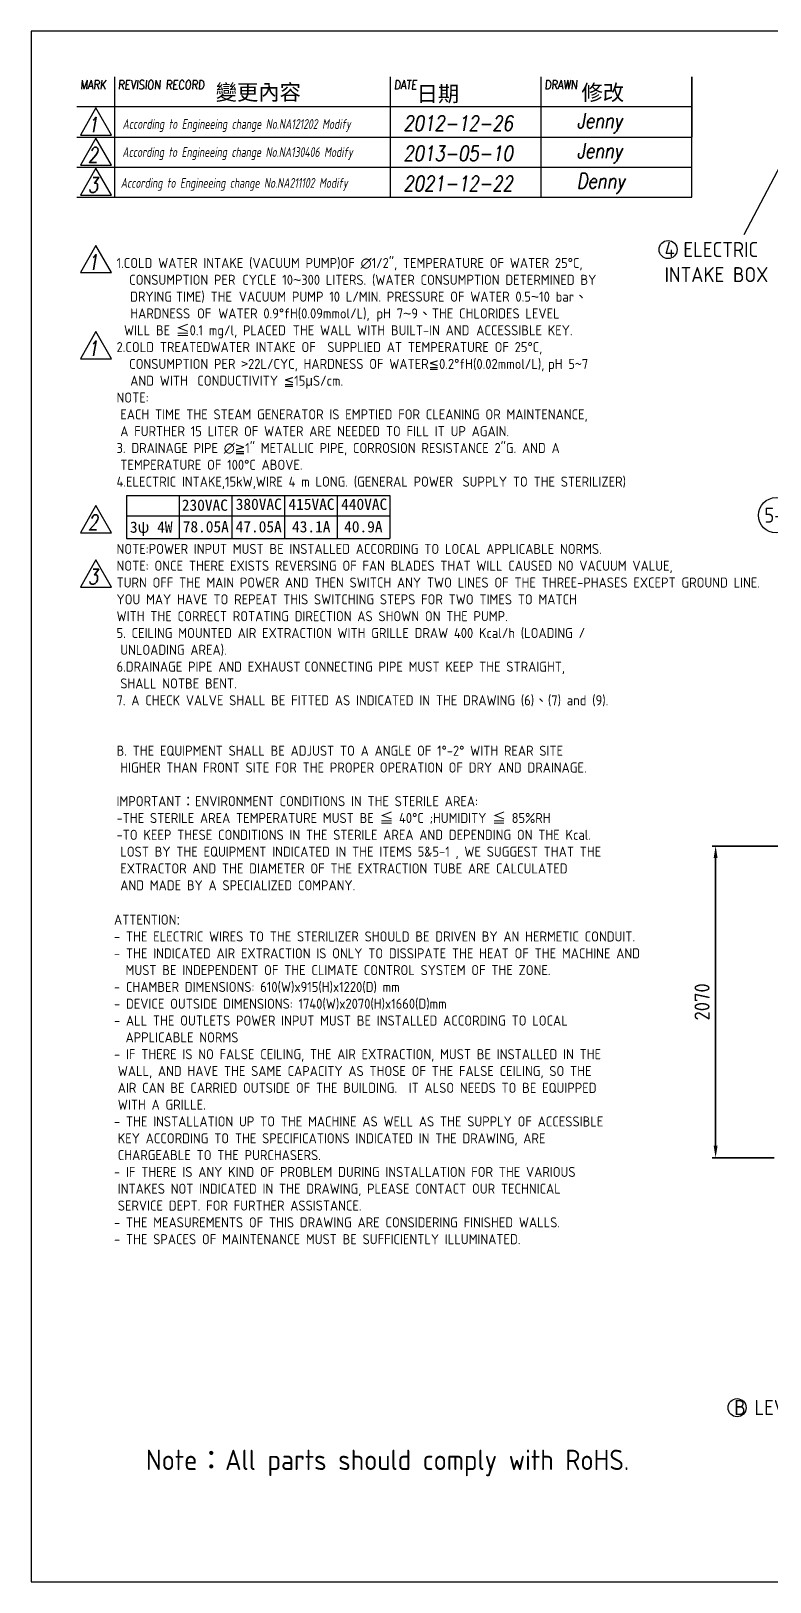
# Model space of a CAD drawing. Header units: millimetres. Extents: x -318593 to -214282, y -19600 to -2215.
# Drawn here: x -228932 to -224025, y -19600 to -9300 of the extents above; entities that cross this region are included whole.
import ezdxf

# ---------------------------------------------------------------- set-up
doc = ezdxf.new("R2010")
doc.units = ezdxf.units.MM
doc.header["$MEASUREMENT"] = 0
doc.layers.get('0').update_dxf_attribs({"lineweight": 25})
for name, color, linetype, lineweight in [('D', 3, 'Continuous', 13), ('F', 7, 'Continuous', 15), ('T', 4, 'Continuous', 15)]:
    doc.layers.add(name, color=color, linetype=linetype, lineweight=lineweight)
doc.styles.get("Standard").update_dxf_attribs({"font": 'KAIU.TTF'})
doc.styles.add('STU25', font='isocp2.shx')
doc.styles.add('Text', font='romans.shx', dxfattribs={"width": 0.8, "oblique": 10})
doc.dimstyles.new('STU25', dxfattribs={"dimscale": 40, "dimtxt": 2.5, "dimasz": 2, "dimexe": 0.6, "dimexo": 1, "dimgap": 1, "dimtad": 1, "dimdsep": 46, "dimtxsty": 'STU25', "dimcen": 2, "dimazin": 2, "dimtfac": 1, "dimtmove": 0, "dimatfit": 3, "dimfxl": 0, "dimtolj": 1, "dimtzin": 0, "dimarcsym": 0})

# ---------------------------------------------------------------- blocks, each defined once
blk = doc.blocks.new('*D6')
at = {"layer": 'D', "color": 0, "lineweight": -2}
for p, q in [((-223197, -14713), (-224410, -14713)), ((-224386, -14793), (-224386, -16703)), ((-223997, -16783), (-224410, -16783))]:
    blk.add_line(p, q, dxfattribs=at)
at = {"layer": 'D', "color": 0}
for points in [[(-224373, -14793), (-224399, -14793), (-224386, -14713)], [(-224399, -16703), (-224373, -16703), (-224386, -16783)]]:
    blk.add_solid(points, dxfattribs=at)
at = {"layer": 'Defpoints', "color": 0}
for p in [(-223157, -14713), (-224386, -16783), (-223957, -16783)]:
    blk.add_point(p, dxfattribs=at)
at = {"layer": 'D', "color": 0, "insert": (-224476, -15748), "char_height": 100, "attachment_point": 5, "rotation": 90, "style": 'STU25'}
blk.add_mtext('\\A1;2070', dxfattribs=at)

msp = doc.modelspace()

# ---------------------------------------------------------------- linework, layer by layer
at = {"layer": 'D'}
for p, q in [((-223725.965, -9753.275), (-224199.583, -10655.091)), ((-228298.65, -12384.709), (-228298.65, -12669.755)), ((-228298.65, -12384.709), (-226548.65, -12384.709)), ((-227948.65, -12384.709), (-227948.65, -12669.755)), ((-227598.65, -12384.709), (-227598.65, -12669.755)), ((-227248.65, -12384.709), (-227248.65, -12669.755)), ((-226898.65, -12384.709), (-226898.65, -12669.755)), ((-226548.65, -12384.709), (-226548.65, -12669.755)), ((-228298.65, -12519.755), (-226548.65, -12519.755)), ((-228298.65, -12669.755), (-226548.65, -12669.755))]:
    msp.add_line(p, q, dxfattribs=at)
for centre, radius in [((-224701.426, -10751.718), 60), ((-223984.446, -12516.352), 117.173), ((-224243.546, -18442.926), 60)]:
    msp.add_circle(centre, radius, dxfattribs=at)
at = {"layer": 'F', "color": 7}
for p, q in [((-228377.115, -9604.933), (-228377.115, -10404.933)), ((-226543.615, -10404.933), (-226543.615, -9604.933)), ((-225543.615, -10404.933), (-225543.615, -9604.933)), ((-224543.615, -10404.933), (-224543.615, -9604.933)), ((-224543.615, -9804.933), (-228627.115, -9804.933)), ((-228627.115, -10004.933), (-224543.615, -10004.933)), ((-228627.115, -10204.933), (-224543.615, -10204.933)), ((-228627.115, -10404.933), (-224543.615, -10404.933))]:
    msp.add_line(p, q, dxfattribs=at)
at = {"layer": 'F'}
msp.add_line((-224543.615, -9604.933), (-224543.615, -10004.933), dxfattribs=at)
at = {"layer": 'F', "color": 6}
for points in [[(-228931.583, -9300.465), (-228931.583, -19600.465), (-214281.583, -19600.465), (-214281.583, -9300.465)], [(-228931.568, -9300.475), (-228931.568, -19600.465), (-214281.583, -19600.465), (-214281.583, -9300.475)]]:
    msp.add_lwpolyline(points, close=True, dxfattribs=at)
at = {"layer": 'F', "color": 7}
for points in [[(-228500.209, -9811.232), (-228604.087, -9991.155), (-228396.33, -9991.155)], [(-228500.209, -10011.232), (-228604.087, -10191.155), (-228396.33, -10191.155)], [(-228500.209, -10211.232), (-228604.087, -10391.155), (-228396.33, -10391.155)], [(-228500.209, -10723.999), (-228604.087, -10903.922), (-228396.33, -10903.922)], [(-228500.209, -11296.473), (-228604.087, -11476.396), (-228396.33, -11476.396)], [(-228500.209, -12452.24), (-228604.087, -12632.163), (-228396.33, -12632.163)], [(-228500.209, -12812.854), (-228604.087, -12992.777), (-228396.33, -12992.777)]]:
    msp.add_lwpolyline(points, close=True, dxfattribs=at)

# ---------------------------------------------------------------- texts
at = {"lineweight": -3}
for s, p in [('變更內容', (-227705.633, -9759.138)), ('日期', (-226372.12, -9769.026)), ('修改', (-225277.144, -9761.116))]:
    msp.add_text(s, height=103.7872, dxfattribs=at).set_placement(p)
at = {"layer": 'D', "char_height": 100, "attachment_point": 1}
for s, insert in [('{\\Fisocp2.shx;4 ELECTRIC \\PINTAKE BOX}', (-224724.753, -10701.41)), ('{\\Fisocp2.shx;\\C3;5-1 EXHAUST FAN MOTOR}', (-224062.118, -12465.672))]:
    msp.add_mtext(s, dxfattribs=dict(at, insert=insert))
at = {"layer": 'D', "color": 11, "attachment_point": 1, "style": 'STU25'}
for s, insert, char_height in [('{\\A1;}\\P{\\A1;}\\P{\\A1;1.COLD WATER INTAKE (VACUUM PUMP)OF ∅1/2", TEMPERATURE OF WATER 25°C,}\\P{\\A1;\\f標楷體|b0|i0|c136|p2; }{\\A1;\\Fisocp2.shx; CONSUMPTION PER}{\\A1;\\f標楷體|b0|i0|c136|p2; }{\\A1;\\Fisocp2.shx;CYCLE 10}{\\A1;\\f@Arial Unicode MS|b0|i0|c136|p34;~}{\\A1;\\Fisocp2.shx;300 LITERS. (WATER CONSUMPTION DETERMINED BY}\\P{\\A1;\\f@Arial Unicode MS|b0|i0|c136|p2;  }{\\A1;\\Fisocp2.shx; DRYING}{\\A1;\\f@Arial Unicode MS|b0|i0|c136|p2; }{\\A1;\\Fisocp2.shx;TIME) THE}{\\A1;\\f標楷體|b0|i0|c136|p2; }{\\A1;\\Fisocp2.shx;VACUUM PUMP 10 L/MIN. PRESSURE OF WATER 0.5}{\\A1;\\f@Arial Unicode MS|b0|i0|c136|p34;~}{\\A1;\\Fisocp2.shx;10 bar}{\\A1;\\f標楷體|b0|i0|c136|p65;、}\\P{\\A1;\\f標楷體|b0|i0|c136|p65;  }{\\A1;\\Fisocp2.shx;HARDNESS}{\\A1;\\f標楷體|b0|i0|c136|p2; }{\\A1;\\Fisocp2.shx;OF}{\\A1;\\f標楷體|b0|i0|c136|p2; }{\\A1;\\Fisocp2.shx;WATER 0.9°fH(0.09mmol/L),}{\\A1;\\f標楷體|b0|i0|c136|p2; }{\\A1;\\Fisocp2.shx;pH 7}{\\A1;\\f@Arial Unicode MS|b0|i0|c136|p34;~}{\\A1;\\Fisocp2.shx;9}{\\A1;\\f標楷體|b0|i0|c136|p65;、}{\\A1;\\Fisocp2.shx;THE CHLORIDES LEVEL }\\P{\\A1;\\F???;  }{\\A1;\\Fisocp2.shx;WILL BE }{\\A1;\\f標楷體|b0|i0|c136|p65;≦}{\\A1;\\Fisocp2.shx;0.1 mg/l, PLACED}{\\A1;\\f標楷體|b0|i0|c136|p2; }{\\A1;\\Fisocp2.shx;THE WALL WITH BUILT-IN AND}{\\A1;\\f標楷體|b0|i0|c136|p2; }{\\A1;\\Fisocp2.shx;ACCESSIBLE KEY.}\\P{\\A1;\\Fisocp2.shx;2.COLD TREATEDWATER INTAKE OF  SUPPLIED AT TEMPERATURE OF 25°C,}\\P{\\A1;\\Fisocp2.shx; }{\\A1;\\f標楷體|b0|i0|c136|p2; }{\\A1;\\Fisocp2.shx;CONSUMPTION PER }{\\A1;\\f標楷體|b0|i0|c136|p65;>}{\\A1;\\Fisocp2.shx;22L/CYC, HARDNESS OF WATER}{\\A1;\\f新細明體|b0|i0|c136|p16;≦}{\\A1;\\Fisocp2.shx;0.2°fH(0.02mmol/L),}{\\A1;\\f新細明體|b0|i0|c136|p2; }{\\A1;\\Fisocp2.shx;pH 5}{\\A1;\\f標楷體|b0|i0|c136|p65;~}{\\A1;\\Fisocp2.shx;7}\\P{\\A1;\\f標楷體|b0|i0|c136|p2;  }{\\A1;\\Fisocp2.shx;AND WITH }{\\A1;\\F???; }{\\A1;\\Fisocp2.shx;CONDUCTIVITY }{\\A1;\\f新細明體|b0|i0|c136|p16;≦}{\\A1;\\Fisocp2.shx;15}{\\A1;\\f新細明體|b0|i0|c136|p16;μ}{\\A1;\\Fisocp2.shx;S/cm.}\\P{\\A1;\\Fisocp2.shx;NOTE:}\\P{\\A1;\\F????; }{\\A1;\\Fisocp2.shx;EACH TIME THE STEAM GENERATOR IS EMPTIED FOR CLEANING OR MAINTENANCE, }\\P{\\A1;\\F????; }{\\A1;\\Fisocp2.shx;A FURTHER 15 LITER OF WATER ARE NEEDED TO FILL IT UP AGAIN.}\\P{\\A1;\\Fisocp2.shx;3. DRAINAGE PIPE ∅}{\\A1;\\f新細明體|b0|i0|c136|p16;≧}{\\A1;\\Fisocp2.shx;1" METALLIC PIPE, CORROSION RESISTANCE 2"G. AND A }\\P{\\A1;\\F???; }{\\A1;\\Fisocp2.shx;TEMPERATURE OF 100°C ABOVE.}\\P{\\A1;\\Fisocp2.shx;4.ELECTRIC INTAKE,15kW,WIRE 4 m LONG. (GENERAL POWER }{\\A1;\\F???; }{\\A1;\\Fisocp2.shx;SUPPLY TO THE STERILIZER)}\\P{\\A1;\\Fisocp2.shx;}\\P{\\A1;\\Fisocp2.shx;}\\P{\\A1;\\Fisocp2.shx;}\\P{\\A1;\\Fisocp2.shx;NOTE:POWER INPUT MUST BE INSTALLED ACCORDING TO LOCAL APPLICABLE NORMS.}\\P{\\A1;NOTE: ONCE THERE EXISTS REVERSING OF FAN BLADES THAT WILL CAUSED NO VACUUM VALUE, }\\P{\\A1;TURN OFF THE MAIN POWER AND THEN SWITCH ANY TWO LINES OF THE THREE-PHASES EXCEPT GROUND LINE. }\\P{\\A1;YOU MAY HAVE TO REPEAT THIS SWITCHING STEPS FOR TWO TIMES TO MATCH }\\P{\\A1;WITH THE CORRECT ROTATING DIRECTION AS SHOWN ON THE PUMP. }\\P{\\A1;\\Fisocp2.shx;5. CEILING MOUNTED AIR EXTRACTION WITH GRILLE DRAW 400 Kcal/h (LOADING / }\\P{\\A1;\\F???; }{\\A1;\\Fisocp2.shx;UNLOADING AREA).}\\P{\\A1;\\Fisocp2.shx;6.DRAINAGE PIPE AND EXHAUST}{\\A1;\\F????; }{\\A1;\\Fisocp2.shx;CONNECTING PIPE MUST KEEP THE STRAIGHT,}\\P{\\A1;\\F????; }{\\A1;\\Fisocp2.shx;SHALL NOTBE BENT.}\\P{\\A1;\\Fisocp2.shx;7. A CHECK VALVE SHALL BE FITTED AS INDICATED IN THE DRAWING (6)}{\\A1;\\f新細明體|b0|i0|c136|p16;、}{\\A1;\\Fisocp2.shx;(7) and (9).}\\P{\\A1;\\Fisocp2.shx;}\\P{\\A1;\\Fisocp2.shx;}\\P{\\A1;\\Fisocp2.shx;B. THE EQUIPMENT SHALL BE ADJUST TO A ANGLE OF 1°-2° WITH REAR SITE }\\P{\\A1;\\F???; }{\\A1;\\Fisocp2.shx;HIGHER THAN FRONT SITE FOR THE PROPER OPERATION OF DRY AND DRAINAGE.}\\P{\\A1;\\Fisocp2.shx;}\\P{\\A1;\\Fisocp2.shx;IMPORTANT}{\\A1;\\f標楷體|b0|i0|c136|p65;：}{\\A1;\\Fisocp2.shx;ENVIRONMENT CONDITIONS IN THE STERILE AREA:}\\P{\\A1;\\Fisocp2.shx;-THE STERILE AREA TEMPERATURE MUST BE }{\\A1;\\f標楷體|b0|i0|c136|p65;≦}{\\A1;\\Fisocp2.shx; 40°C ;HUMIDITY }{\\A1;\\f標楷體|b0|i0|c136|p65;≦}{\\A1;\\Fisocp2.shx; 85%RH}\\P{\\A1;\\Fisocp2.shx;-TO KEEP THESE CONDITIONS IN THE STERILE AREA AND DEPENDING ON THE Kcal. }\\P{\\A1;\\F???; }{\\A1;\\Fisocp2.shx;LOST BY THE EQUIPMENT INDICATED IN THE ITEMS 5&5-1 , WE SUGGEST THAT THE }\\P{\\A1;\\F???; }{\\A1;\\Fisocp2.shx;EXTRACTOR AND THE DIAMETER OF THE EXTRACTION TUBE ARE CALCULATED }\\P{\\A1;\\F???; }{\\A1;\\Fisocp2.shx;AND MADE BY A SPECIALIZED COMPANY.}', (-228363.77, -10584.228), 67), ('{\\f標楷體|b0|i0|c136|p65;230VAC}', (-227930.406, -12411.706), 75), ('{\\f標楷體|b0|i0|c136|p65;380VAC}', (-227572.523, -12405.52), 75), ('{\\f標楷體|b0|i0|c136|p65;415VAC}', (-227222.523, -12405.52), 75), ('{\\f標楷體|b0|i0|c136|p65;440VAC}', (-226872.523, -12405.52), 75), ('{\\f標楷體|b0|i0|c136|p65;3ψ 4W}', (-228274.841, -12557.744), 75), ('{\\f標楷體|b0|i0|c136|p65;78.05A}', (-227924.324, -12555.075), 75), ('{\\f標楷體|b0|i0|c136|p65;47.05A}', (-227572.852, -12555.075), 75), ('{\\f標楷體|b0|i0|c136|p65;43.1A}', (-227198.499, -12555.075), 75), ('{\\f標楷體|b0|i0|c136|p65;40.9A}', (-226852.527, -12555.075), 75), ('\\PATTENTION{\\fArial|b0|i0|c0|p34;:\\P}- THE ELECTRIC WIRES TO THE STERILIZER SHOULD BE DRIVEN BY AN HERMETIC CONDUIT.  \\P- THE INDICATED AIR EXTRACTION IS ONLY TO DISSIPATE THE HEAT OF THE MACHINE AND \\P  MUST BE INDEPENDENT OF THE CLIMATE CONTROL SYSTEM OF THE ZONE.\\P- CHAMBER DIMENSIONS: 610(W)x915(H)x1220(D) mm\\P- DEVICE OUTSIDE DIMENSIONS: 1740(W)x2070(H)x1660(D)mm\\P- ALL THE OUTLETS POWER INPUT MUST BE INSTALLED ACCORDING TO LOCAL \\P  APPLICABLE NORMS\\P- IF THERE IS NO FALSE CEILING, THE AIR EXTRACTION, MUST BE INSTALLED IN THE \\P{\\f???|b0|i0|c0|p65; }WALL, AND HAVE THE SAME CAPACITY AS THOSE OF THE FALSE CEILING, SO THE \\P{\\f???|b0|i0|c0|p65; }AIR CAN BE CARRIED OUTSIDE OF THE BUILDING.  IT ALSO NEEDS TO BE EQUIPPED \\P{\\f???|b0|i0|c0|p65; }WITH A GRILLE.\\P- THE INSTALLATION UP TO THE MACHINE AS WELL AS THE SUPPLY OF ACCESSIBLE \\P{\\f???|b0|i0|c0|p65; }KEY ACCORDING TO THE SPECIFICATIONS INDICATED IN THE DRAWING, ARE \\P{\\f???|b0|i0|c0|p65; }CHARGEABLE TO THE PURCHASERS. \\P- IF THERE IS ANY KIND OF PROBLEM DURING INSTALLATION FOR THE VARIOUS \\P{\\f???|b0|i0|c0|p65; }INTAKES NOT INDICATED IN THE DRAWING, PLEASE CONTACT OUR TECHNICAL \\P{\\f???|b0|i0|c0|p65; }SERVICE DEPT. FOR FURTHER ASSISTANCE.\\P- THE MEASUREMENTS OF THIS DRAWING ARE CONSIDERING FINISHED WALLS.\\P- THE SPACES OF MAINTENANCE MUST BE SUFFICIENTLY ILLUMINATED.', (-228380.489, -15056.743), 67)]:
    msp.add_mtext(s, dxfattribs=dict(at, insert=insert, char_height=char_height))
at = {"layer": 'D', "insert": (-224262.238, -18391.554), "char_height": 100, "attachment_point": 1, "style": 'STU25'}
msp.add_mtext('{\\C3;B LEVEL ADJUSTER}', dxfattribs=at)
at = {"layer": 'D', "color": 0, "insert": (-228168.53, -18722.056), "char_height": 135.00867, "attachment_point": 1, "style": 'STU25'}
msp.add_mtext('Note{\\f標楷體|b0|i0|c136|p65;：}All parts should comply with RoHS.', dxfattribs=at)
at = {"layer": 'F', "color": 1, "lineweight": 15, "style": 'Text', "oblique": 5, "width": 0.8}
for s, p in [('MARK', (-228605.002, -9687.488)), ('REVISION RECORD', (-228355.002, -9687.488)), ('DATE', (-226521.502, -9687.488)), ('DRAWN', (-225521.502, -9687.488))]:
    msp.add_text(s, height=60, dxfattribs=at).set_placement(p)
at = {"layer": 'T', "lineweight": 20, "style": 'Text', "oblique": 10, "width": 0.8}
for s, p in [('1', (-228554.584, -9972.852)), ('2012-12-26', (-226459.445, -9963.103)), ('Jenny', (-225307.824, -9945.547)), ('2', (-228554.584, -10172.852)), ('2013-05-10', (-226459.445, -10163.103)), ('Jenny', (-225307.824, -10145.547)), ('3', (-228554.584, -10372.852)), ('2021-12-22', (-226459.445, -10363.103)), ('Denny', (-225307.824, -10345.547)), ('1', (-228554.584, -10885.619)), ('1', (-228554.584, -11458.093)), ('2', (-228554.584, -12613.86)), ('3', (-228554.584, -12974.474))]:
    msp.add_text(s, height=100, dxfattribs=at).set_placement(p)
at = {"layer": 'T', "linetype": 'Continuous', "lineweight": 20, "char_height": 65, "attachment_point": 1, "style": 'Text'}
for s, insert in [('{\\Fisocp2.shx|c136;According to Engineeing change No.NA121202 Modify}', (-228324.104, -9885.502)), ('{\\Fisocp2.shx|c136;According to Engineeing change No.NA130406 Modify}', (-228325.461, -10071.824)), ('{\\Fisocp2.shx|c136;According to Engineeing change No.NA211102 Modify}', (-228335.883, -10276.79))]:
    msp.add_mtext(s, dxfattribs=dict(at, insert=insert))

# ---------------------------------------------------------------- dimensions: what is measured, and where the dimension line sits
at = {"layer": 'D'}
dim = msp.add_linear_dim(base=(-224385.834, -16783.326), p1=(-223157.439, -14713.326), p2=(-223957.439, -16783.326), angle=90, dimstyle='STU25', dxfattribs=at)
dim.commit()
dim.dimension.update_dxf_attribs({"geometry": '*D6', "text_midpoint": (-224475.834, -15748.326)})

doc.saveas('drawing.dxf')
